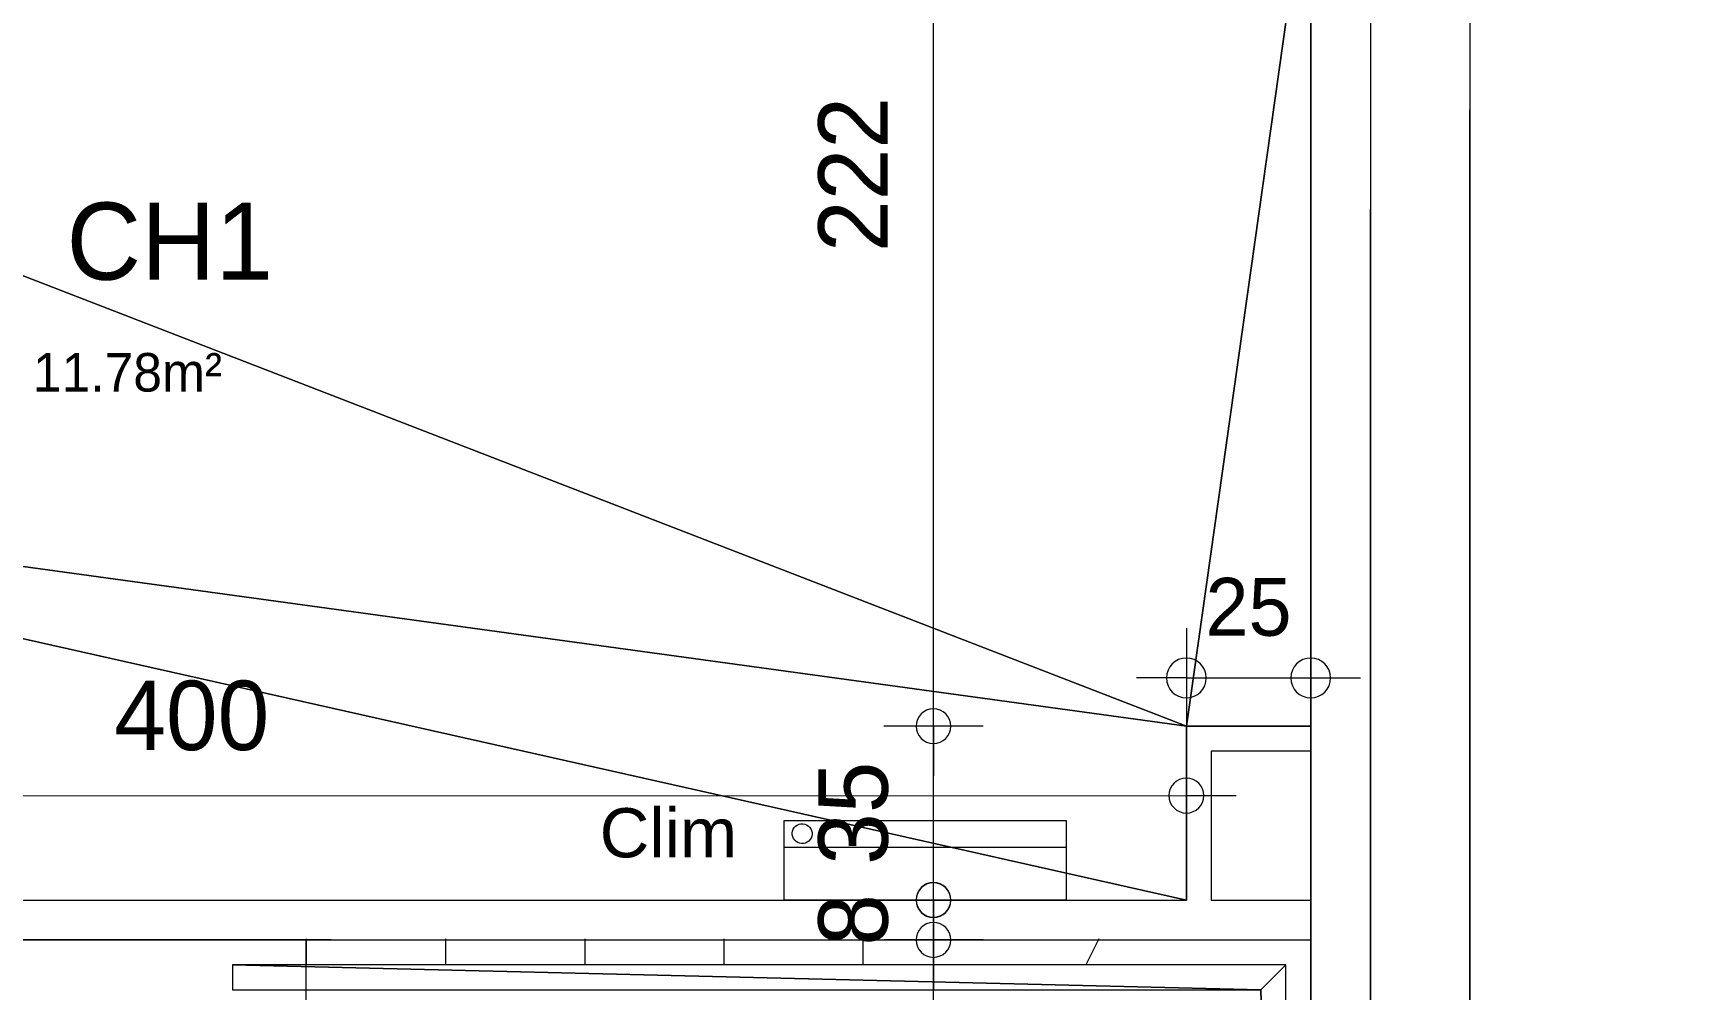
# Model space of a CAD drawing. Header units: metres. Extents: x 1.8 to 61.8, y -55.6 to -11.3.
# Drawn here: x 40.846 to 44.189, y -19.725 to -17.801 of the extents above; entities that cross this region are included whole.
import ezdxf
from ezdxf.enums import TextEntityAlignment as Align
from ezdxf.lldxf.tags import DXFTag

# ---------------------------------------------------------------- set-up
doc = ezdxf.new("R2010")
doc.units = ezdxf.units.M
doc.header["$MEASUREMENT"] = 0
doc.layers.add('Calque commun', color=7, linetype='Continuous')
doc.layers.add('Textes', color=7, linetype='Continuous')
doc.styles.add('Arial10', font='arial.ttf', dxfattribs={"height": 0.098961})
doc.styles.add('Century Gothic14', font='GOTHIC.TTF', dxfattribs={"height": 0.139636})
doc.styles.add('Century Gothic16', font='GOTHIC.TTF', dxfattribs={"height": 0.155151})
doc.styles.add('Century Gothic18', font='GOTHIC.TTF', dxfattribs={"height": 0.116363})
doc.styles.add('Century Gothic9', font='GOTHIC.TTF', dxfattribs={"height": 0.077575})
tags = doc.linetypes.add('HIDDEN2', pattern=[0.1875, 0.125, -0.0625]).pattern_tags.tags
tags[6:7] = [DXFTag(74, 4), DXFTag(75, 0), DXFTag(340, '0'), DXFTag(46, 1.0), DXFTag(50, 0.0), DXFTag(44, 0.0), DXFTag(45, 0.0)]
tags[4:5] = [DXFTag(74, 4), DXFTag(75, 0), DXFTag(340, '0'), DXFTag(46, 1.0), DXFTag(50, 0.0), DXFTag(44, 0.0), DXFTag(45, 0.0)]

# ---------------------------------------------------------------- blocks, each defined once
blk = doc.blocks.new('Block54246')
at = {"layer": 'Calque commun', "color": 7, "linetype": 'Continuous', "lineweight": 18}
blk.add_line((43.7344, -25.6552), (43.7344, -17.9552), dxfattribs=at)
at = {"layer": 'Calque commun', "color": 7, "linetype": 'Continuous', "lineweight": 9}
for p, q in [((43.5344, -25.4552), (43.5344, -18.1552)), ((43.4144, -25.3352), (43.4144, -18.2752))]:
    blk.add_line(p, q, dxfattribs=at)
blk = doc.blocks.new('Block54736')
at = {"layer": 'Calque commun', "color": 7, "linetype": 'Continuous', "lineweight": 18}
blk.add_line((43.7344, -16.6552), (43.7344, -25.6552), dxfattribs=at)
at = {"layer": 'Calque commun', "color": 7, "linetype": 'Continuous', "lineweight": 9}
for p, q in [((43.5344, -16.8552), (43.5344, -25.4552)), ((43.4144, -16.9752), (43.4144, -25.3352))]:
    blk.add_line(p, q, dxfattribs=at)
blk = doc.blocks.new('xmodule1pcentniv1-11')
at = {"layer": 'Calque commun', "color": 5, "linetype": 'Continuous', "lineweight": 9}
blk.add_arc((0, 0), 0.5, 0, 359.9994, dxfattribs=at)
blk = doc.blocks.new('xmodule1pcentniv1-12')
at = {"layer": 'Calque commun', "color": 5, "linetype": 'Continuous', "lineweight": 9}
blk.add_arc((0, 0), 0.5, 0, 359.9994, dxfattribs=at)
blk = doc.blocks.new('DimLine54947')
at = {"layer": 'Calque commun', "color": 5, "linetype": 'Continuous', "lineweight": 9}
for p, q in [((42.6251, -20.396), (42.6251, -20.296)), ((42.5251, -20.396), (42.7251, -20.396)), ((42.6251, -20.4766), (42.6251, -20.396)), ((42.5251, -20.4766), (42.7251, -20.4766)), ((42.6251, -20.4766), (42.6251, -20.5766))]:
    blk.add_line(p, q, dxfattribs=at)
at = {"layer": 'Calque commun', "color": 5, "linetype": 'Continuous', "lineweight": 9, "xscale": 0.07000000029802322, "yscale": 0.07000000029802322, "zscale": 0.07000000029802322, "rotation": 90}
for name, p in [('xmodule1pcentniv1-12', (42.6251, -20.396)), ('xmodule1pcentniv1-11', (42.6251, -20.4766))]:
    blk.add_blockref(name, p, dxfattribs=at)
at = {"layer": 'Calque commun', "color": 5, "linetype": 'Continuous', "lineweight": 9, "style": 'Century Gothic14'}
blk.add_text('8', height=0.1396, rotation=90, dxfattribs=at).set_placement((42.5751, -20.4363), align=Align.BOTTOM_CENTER)
blk = doc.blocks.new('xmodule1pcentniv1-13')
at = {"layer": 'Calque commun', "color": 5, "linetype": 'Continuous', "lineweight": 9}
blk.add_arc((0, 0), 0.5, 0, 359.9994, dxfattribs=at)
blk = doc.blocks.new('xmodule1pcentniv1-14')
at = {"layer": 'Calque commun', "color": 5, "linetype": 'Continuous', "lineweight": 9}
blk.add_arc((0, 0), 0.5, 0, 359.9994, dxfattribs=at)
blk = doc.blocks.new('DimLine54955')
at = {"layer": 'Calque commun', "color": 5, "linetype": 'Continuous', "lineweight": 9}
for p, q in [((42.6251, -17.8273), (42.6251, -17.7273)), ((42.5251, -17.8273), (42.7251, -17.8273)), ((42.6251, -20.0466), (42.6251, -17.8273)), ((42.7251, -20.0466), (42.5251, -20.0466)), ((42.6251, -20.0466), (42.6251, -20.1466))]:
    blk.add_line(p, q, dxfattribs=at)
at = {"layer": 'Calque commun', "color": 5, "linetype": 'Continuous', "lineweight": 9, "xscale": 0.07000000029802322, "yscale": 0.07000000029802322, "zscale": 0.07000000029802322, "rotation": 90}
for name, p in [('xmodule1pcentniv1-14', (42.6251, -17.8273)), ('xmodule1pcentniv1-13', (42.6251, -20.0466))]:
    blk.add_blockref(name, p, dxfattribs=at)
at = {"layer": 'Calque commun', "color": 5, "linetype": 'Continuous', "lineweight": 9, "style": 'Century Gothic14'}
blk.add_text('222', height=0.13964, rotation=90, dxfattribs=at).set_placement((42.5751, -18.937), align=Align.BOTTOM_CENTER)
blk = doc.blocks.new('xmodule1pcentniv1-15')
at = {"layer": 'Calque commun', "color": 5, "linetype": 'Continuous', "lineweight": 9}
blk.add_arc((0, 0), 0.5, 0, 359.9994, dxfattribs=at)
blk = doc.blocks.new('xmodule1pcentniv1-16')
at = {"layer": 'Calque commun', "color": 5, "linetype": 'Continuous', "lineweight": 9}
blk.add_arc((0, 0), 0.5, 0, 359.9994, dxfattribs=at)
blk = doc.blocks.new('DimLine54963')
at = {"layer": 'Calque commun', "color": 5, "linetype": 'Continuous', "lineweight": 9}
for p, q in [((42.6251, -20.0466), (42.6251, -19.9466)), ((42.7251, -20.0466), (42.5251, -20.0466)), ((42.6251, -20.3967), (42.6251, -20.0466)), ((42.5251, -20.3967), (42.7251, -20.3967)), ((42.6251, -20.3967), (42.6251, -20.4967))]:
    blk.add_line(p, q, dxfattribs=at)
at = {"layer": 'Calque commun', "color": 5, "linetype": 'Continuous', "lineweight": 9, "xscale": 0.07000000029802322, "yscale": 0.07000000029802322, "zscale": 0.07000000029802322, "rotation": 90}
for name, p in [('xmodule1pcentniv1-16', (42.6251, -20.0466)), ('xmodule1pcentniv1-15', (42.6251, -20.3967))]:
    blk.add_blockref(name, p, dxfattribs=at)
at = {"layer": 'Calque commun', "color": 5, "linetype": 'Continuous', "lineweight": 9, "style": 'Century Gothic14'}
blk.add_text('35', height=0.13964, rotation=90, dxfattribs=at).set_placement((42.5751, -20.2217), align=Align.BOTTOM_CENTER)
blk = doc.blocks.new('xmodule1pcentniv1-66')
at = {"layer": 'Calque commun', "color": 5, "linetype": 'Continuous', "lineweight": 9}
blk.add_arc((0, 0), 0.5, 0, 359.9994, dxfattribs=at)
blk = doc.blocks.new('DimLine55203')
at = {"layer": 'Calque commun', "color": 5, "linetype": 'Continuous', "lineweight": 9}
for p, q in [((43.1337, -20.2863), (43.1337, -20.0863)), ((39.1338, -20.187), (43.1337, -20.1863)), ((43.1337, -20.1863), (43.2337, -20.1862))]:
    blk.add_line(p, q, dxfattribs=at)
at = {"layer": 'Calque commun', "color": 5, "linetype": 'Continuous', "lineweight": 9, "xscale": 0.0700000013757668, "yscale": 0.0700000013757668, "zscale": 0.07000000029802322, "rotation": 0.01005417239926435}
blk.add_blockref('xmodule1pcentniv1-66', (43.1337, -20.1863), dxfattribs=at)
at = {"layer": 'Calque commun', "color": 5, "linetype": 'Continuous', "lineweight": 9, "style": 'Century Gothic14'}
blk.add_text('400', height=0.13964, rotation=0.0101, dxfattribs=at).set_placement((41.1337, -20.1366), align=Align.BOTTOM_CENTER)
blk = doc.blocks.new('xmodule1pcentniv1-73')
at = {"layer": 'Calque commun', "color": 5, "linetype": 'Continuous', "lineweight": 9}
blk.add_arc((0, 0), 0.5, 0, 359.9994, dxfattribs=at)
blk = doc.blocks.new('xmodule1pcentniv1-74')
at = {"layer": 'Calque commun', "color": 5, "linetype": 'Continuous', "lineweight": 9}
blk.add_arc((0, 0), 0.5, 0, 359.9994, dxfattribs=at)
blk = doc.blocks.new('DimLine55240')
at = {"layer": 'Calque commun', "color": 5, "linetype": 'Continuous', "lineweight": 9}
for p, q in [((43.1337, -19.8496), (43.1337, -20.0496)), ((43.3837, -19.8496), (43.3837, -20.0496)), ((43.1337, -19.9496), (43.0337, -19.9496)), ((43.1337, -19.9496), (43.3837, -19.9496)), ((43.3837, -19.9496), (43.4837, -19.9496))]:
    blk.add_line(p, q, dxfattribs=at)
at = {"layer": 'Calque commun', "color": 5, "linetype": 'Continuous', "lineweight": 9, "xscale": 0.07999999821186066, "yscale": 0.07999999821186066, "zscale": 0.07999999821186066}
for name, p in [('xmodule1pcentniv1-73', (43.1337, -19.9496)), ('xmodule1pcentniv1-74', (43.3837, -19.9496))]:
    blk.add_blockref(name, p, dxfattribs=at)
at = {"layer": 'Calque commun', "color": 5, "linetype": 'Continuous', "lineweight": 9, "style": 'Century Gothic18'}
blk.add_text('25', height=0.11636, dxfattribs=at).set_placement((43.2587, -19.8996), align=Align.BOTTOM_CENTER)
blk = doc.blocks.new('xmodule1pcentniv1-93')
at = {"layer": 'Calque commun', "color": 5, "linetype": 'Continuous', "lineweight": 9}
blk.add_arc((0, 0), 0.5, 0, 359.9994, dxfattribs=at)
blk = doc.blocks.new('xmodule1pcentniv1-94')
at = {"layer": 'Calque commun', "color": 5, "linetype": 'Continuous', "lineweight": 9}
blk.add_arc((0, 0), 0.5, 0, 359.9994, dxfattribs=at)
blk = doc.blocks.new('DimLine60721')
at = {"layer": 'Calque commun', "color": 5, "linetype": 'Continuous', "lineweight": 9}
for p, q in [((42.6251, -20.4766), (42.6251, -20.3766)), ((42.7251, -20.4766), (42.5251, -20.4766)), ((42.6251, -22.3569), (42.6251, -20.4766)), ((42.7251, -22.3569), (42.5251, -22.3569)), ((42.6251, -22.3569), (42.6251, -22.4569))]:
    blk.add_line(p, q, dxfattribs=at)
at = {"layer": 'Calque commun', "color": 5, "linetype": 'Continuous', "lineweight": 9, "xscale": 0.07000000029802322, "yscale": 0.07000000029802322, "zscale": 0.07000000029802322, "rotation": 90}
for name, p in [('xmodule1pcentniv1-94', (42.6251, -20.4766)), ('xmodule1pcentniv1-93', (42.6251, -22.3569))]:
    blk.add_blockref(name, p, dxfattribs=at)
at = {"layer": 'Calque commun', "color": 5, "linetype": 'Continuous', "lineweight": 9, "style": 'Century Gothic14'}
blk.add_text('188', height=0.13964, rotation=90, dxfattribs=at).set_placement((42.5751, -21.4168), align=Align.BOTTOM_CENTER)
blk = doc.blocks.new('clim-int4')
at = {"layer": 'Calque commun', "color": 0, "linetype": 'ByBlock', "lineweight": 9}
for p, q in [((0.5671, 0.16), (0, 0.16)), ((0, 0.16), (0, 0)), ((0.5671, 0), (0.5671, 0.16)), ((0, 0.106), (0.5671, 0.106)), ((0, 0), (0.5671, 0))]:
    blk.add_line(p, q, dxfattribs=at)
blk.add_arc((0.531, 0.1338), 0.02, 330, 329.9994, dxfattribs=at)
blk = doc.blocks.new('xmodule1pcentniv1-117')
at = {"layer": 'Calque commun', "color": 15, "linetype": 'Continuous', "lineweight": 18}
for p, q in [((43.3837, -20.0466), (43.1337, -20.0466)), ((43.1337, -20.0466), (43.1337, -20.3966)), ((43.3837, -20.0466), (43.3837, -20.0966)), ((43.3837, -20.0966), (43.1837, -20.0966)), ((43.1837, -20.0966), (43.1837, -20.3966))]:
    blk.add_line(p, q, dxfattribs=at)
at = {"layer": 'Calque commun', "color": 7, "linetype": 'Continuous', "lineweight": 18}
for p, q in [((40.4838, -20.3967), (43.1337, -20.3966)), ((43.1837, -20.3966), (43.3837, -20.3966)), ((43.3837, -20.4766), (43.3837, -20.3966)), ((40.4838, -20.4767), (43.3837, -20.4766))]:
    blk.add_line(p, q, dxfattribs=at)
at = {"layer": 'Calque commun', "color": 7, "linetype": 'Continuous', "lineweight": 9}
for p, q in [((41.3637, -20.4766), (41.6937, -20.4766)), ((41.4137, -20.4766), (41.3637, -20.4766)), ((41.3638, -20.4743), (41.3638, -20.5269)), ((41.6438, -20.4743), (41.6438, -20.5269)), ((41.9238, -20.4743), (41.9238, -20.5269)), ((42.2038, -20.4743), (42.2038, -20.5269)), ((42.4838, -20.5269), (42.4838, -20.4743)), ((42.9574, -20.4743), (42.9313, -20.5269))]:
    blk.add_line(p, q, dxfattribs=at)
at = {"layer": 'Calque commun', "color": 5, "linetype": 'Continuous', "lineweight": 9}
for name in ['DimLine54955', 'DimLine55240', 'DimLine55203', 'DimLine54963', 'DimLine54947', 'DimLine60721']:
    blk.add_blockref(name, (0, 0), dxfattribs=at)
at = {"layer": 'Calque commun', "color": 7, "linetype": 'HIDDEN2', "lineweight": -2, "extrusion": (0, 0, -1)}
blk.add_blockref('clim-int4', (-42.8922, -20.3966), dxfattribs=at)
at = {"layer": 'Textes', "color": 5, "linetype": 'ByBlock', "lineweight": -2, "style": 'Century Gothic16'}
blk.add_text('CH1', height=0.15515, dxfattribs=at).set_placement((40.8819, -18.9934), align=Align.TOP_LEFT)
at = {"layer": 'Textes', "color": 9, "linetype": 'ByBlock', "lineweight": -2, "style": 'Century Gothic9'}
blk.add_text('11.78m²', height=0.07758, dxfattribs=at).set_placement((40.8142, -19.3969), align=Align.BOTTOM_LEFT)
at = {"layer": 'Textes', "color": 5, "linetype": 'ByBlock', "lineweight": -2, "style": 'Arial10'}
blk.add_text('Clim', height=0.09896, dxfattribs=at).set_placement((42.2303, -20.3402), align=Align.BOTTOM_RIGHT)
at = {"layer": 'Calque commun', "color": 9, "linetype": 'Continuous', "lineweight": 9}
mesh = blk.add_polyface(dxfattribs=at)
corners = [(43.1337, -20.0466), (43.3837, -20.0466), (43.3837, -18.2747), (39.1338, -18.4974), (39.1338, -19.4974), (43.1337, -20.3967), (43.3837, -17.8266), (38.5338, -17.828), (38.5338, -20.3974), (38.5338, -19.4974), (38.5338, -18.4974)]
mesh.append_faces([[corners[k] for k in face] for face in [(8, 4, 9), (3, 7, 10)]], dxfattribs={"vtx0": -1, "color": 9})
mesh.append_faces([[corners[k] for k in face] for face in [(3, 0, 2), (3, 2, 6)]], dxfattribs={"vtx0": -1, "vtx1": -1, "vtx2": -1, "color": 9})
mesh.append_faces([[corners[k] for k in face] for face in [(4, 5, 0), (3, 6, 7)]], dxfattribs={"vtx0": -1, "vtx2": -1, "color": 9})
mesh.append_faces([[corners[k] for k in face] for face in [(8, 5, 4), (3, 4, 0)]], dxfattribs={"vtx1": -1, "vtx2": -1, "color": 9})
mesh.append_faces([[corners[k] for k in face] for face in [(0, 1, 2)]], dxfattribs={"vtx2": -1, "color": 9})
mesh = blk.add_polyface(dxfattribs=at)
corners = [(41.3638, -22.3569), (41.3637, -20.4766), (39.1838, -20.4766), (39.1838, -22.3569)]
mesh.append_faces([[corners[k] for k in face] for face in [(0, 1, 2, 3)]], dxfattribs={"color": 9})
at = {"layer": 'Calque commun', "color": 7, "linetype": 'Continuous', "lineweight": 9}
mesh = blk.add_polyface(dxfattribs=at)
corners = [(43.2837, -20.5769), (43.3337, -22.3569), (43.3337, -20.5269), (43.2837, -22.3569), (41.4138, -22.3569), (41.2159, -20.5269), (41.2159, -20.5769)]
mesh.append_faces([[corners[k] for k in face] for face in [(0, 5, 6)]], dxfattribs={"vtx0": -1, "color": 7})
mesh.append_faces([[corners[k] for k in face] for face in [(0, 1, 2), (0, 2, 5)]], dxfattribs={"vtx0": -1, "vtx2": -1, "color": 7})
mesh.append_faces([[corners[k] for k in face] for face in [(0, 3, 1)]], dxfattribs={"vtx1": -1, "vtx2": -1, "color": 7})
mesh.append_faces([[corners[k] for k in face] for face in [(3, 4, 1)]], dxfattribs={"vtx2": -1, "color": 7})

msp = doc.modelspace()

# ---------------------------------------------------------------- linework, layer by layer
at = {"layer": 'Calque commun', "color": 12, "linetype": 'Continuous', "lineweight": 18}
msp.add_line((43.7344, -23.6198), (43.7344, -17.9798), dxfattribs=at)
msp.add_polyline3d([(41.3144, -16.6552, 0), (41.3144, -16.8552, 0), (43.5344, -16.8552, 0), (43.5344, -20.7058, 0), (43.5344, -20.7058, 0)], dxfattribs=at)

# ---------------------------------------------------------------- block references
at = {"layer": 'Calque commun', "color": 0, "linetype": 'ByBlock', "lineweight": -2}
for name, p in [('Block54736', (0, 0)), ('xmodule1pcentniv1-117', (0.0307, 0.8514)), ('Block54246', (0, 0))]:
    msp.add_blockref(name, p, dxfattribs=at)

# ---------------------------------------------------------------- meshes
at = {"layer": 'Calque commun', "color": 7, "linetype": 'Continuous', "lineweight": 9}
mesh = msp.add_polyface(dxfattribs=at)
corners = [(61.7636, -11.3086), (1.7636, -11.3086), (1.7636, -53.3086), (61.7636, -53.3086)]
mesh.append_faces([[corners[k] for k in face] for face in [(0, 1, 2, 3)]], dxfattribs={"color": 7})
at = {"layer": 'Calque commun', "color": 9, "linetype": 'Continuous', "lineweight": 18}
mesh = msp.add_polyface(dxfattribs=at)
corners = [(43.4144, -25.3352), (43.4144, -16.9752), (37.4544, -16.9752), (37.4544, -25.3352)]
mesh.append_faces([[corners[k] for k in face] for face in [(0, 2, 3)]], dxfattribs={"vtx0": -1, "color": 9})
mesh.append_faces([[corners[k] for k in face] for face in [(0, 1, 2)]], dxfattribs={"vtx1": -1, "vtx2": -1, "color": 9})

doc.saveas('drawing.dxf')
